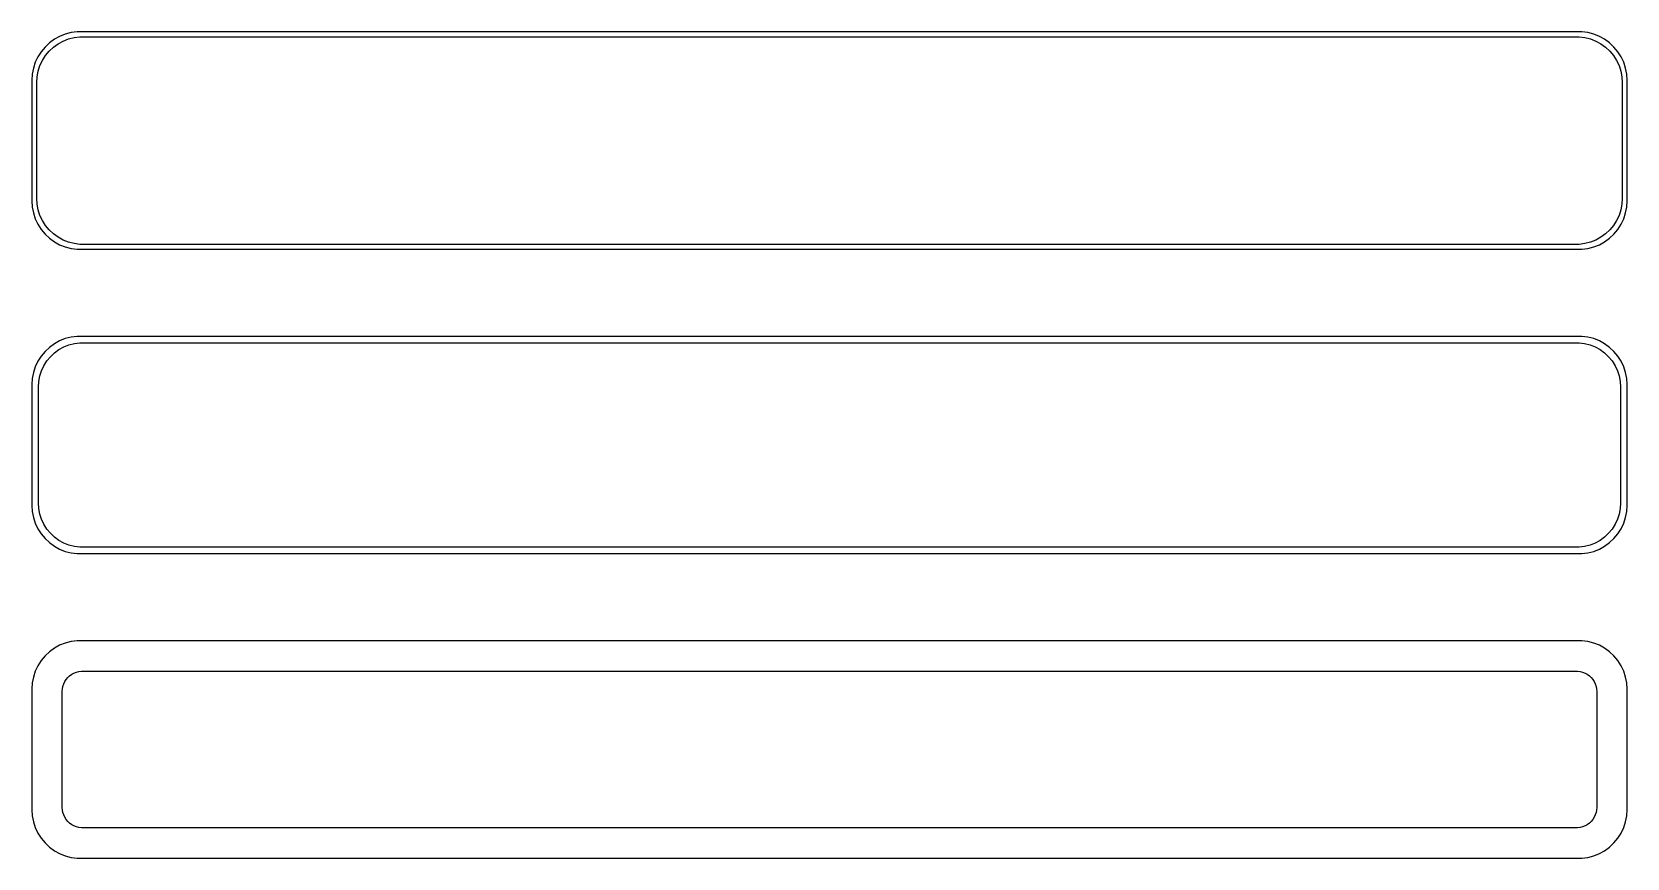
# Model space of a CAD drawing. Header units: metres. Extents: x -82 to 82, y 83 to 169.
import ezdxf

# ---------------------------------------------------------------- set-up
doc = ezdxf.new("R2010")
doc.units = ezdxf.units.M

msp = doc.modelspace()

# ---------------------------------------------------------------- linework, layer by layer
for p, q in [((-79.0451, 168.505), (-79.6289, 168.274)), ((-78.4369, 168.661), (-79.0451, 168.505)), ((-77.8139, 168.74), (-78.4369, 168.661)), ((77.8139, 168.74), (-77.8139, 168.74)), ((78.4369, 168.661), (77.8139, 168.74)), ((79.0451, 168.505), (78.4369, 168.661)), ((79.6289, 168.274), (79.0451, 168.505)), ((-81.5451, 166.689), (-81.8815, 166.159)), ((-81.1448, 167.173), (-81.5451, 166.689)), ((-80.6871, 167.603), (-81.1448, 167.173)), ((-81.0928, 166.292), (-80.7126, 166.752)), ((-80.7126, 166.752), (-80.2778, 167.16)), ((-80.1791, 167.972), (-80.6871, 167.603)), ((-80.2778, 167.16), (-79.7952, 167.511)), ((-79.6289, 168.274), (-80.1791, 167.972)), ((-79.7952, 167.511), (-79.2724, 167.798)), ((-79.2724, 167.798), (-78.7178, 168.018)), ((-78.7178, 168.018), (-78.1401, 168.166)), ((-78.1401, 168.166), (-77.5482, 168.241)), ((-77.5482, 168.241), (77.5482, 168.241)), ((77.5482, 168.241), (78.1401, 168.166)), ((78.1401, 168.166), (78.7178, 168.018)), ((78.7178, 168.018), (79.2724, 167.798)), ((79.2724, 167.798), (79.7952, 167.511)), ((80.1791, 167.972), (79.6289, 168.274)), ((79.7952, 167.511), (80.2778, 167.16)), ((80.6871, 167.603), (80.1791, 167.972)), ((80.2778, 167.16), (80.7126, 166.752)), ((81.1448, 167.173), (80.6871, 167.603)), ((80.7126, 166.752), (81.0928, 166.292)), ((81.5451, 166.689), (81.1448, 167.173)), ((81.8815, 166.159), (81.5451, 166.689)), ((-82.1489, 165.591), (-82.3429, 164.993)), ((-81.8815, 166.159), (-82.1489, 165.591)), ((-81.8508, 164.681), (-81.6664, 165.249)), ((-81.6664, 165.249), (-81.4125, 165.788)), ((-81.4125, 165.788), (-81.0928, 166.292)), ((81.0928, 166.292), (81.4125, 165.788)), ((81.4125, 165.788), (81.6664, 165.249)), ((81.6664, 165.249), (81.8508, 164.681)), ((82.1489, 165.591), (81.8815, 166.159)), ((82.3429, 164.993), (82.1489, 165.591)), ((-82.4606, 164.377), (-82.5, 163.75)), ((-82.5, 163.75), (-82.5, 151.25)), ((-82.3429, 164.993), (-82.4606, 164.377)), ((-82, 163.5), (-81.9625, 164.095)), ((-82, 151.5), (-82, 163.5)), ((-81.9625, 164.095), (-81.8508, 164.681)), ((81.8508, 164.681), (81.9625, 164.095)), ((81.9625, 164.095), (82, 163.5)), ((82, 163.5), (82, 151.5)), ((82.4606, 164.377), (82.3429, 164.993)), ((82.5, 163.75), (82.4606, 164.377)), ((82.5, 151.25), (82.5, 163.75)), ((-82.5, 151.25), (-82.4606, 150.623)), ((-82.4606, 150.623), (-82.3429, 150.007)), ((-81.9625, 150.905), (-82, 151.5)), ((-81.8508, 150.319), (-81.9625, 150.905)), ((-81.6664, 149.751), (-81.8508, 150.319)), ((81.8508, 150.319), (81.6664, 149.751)), ((81.9625, 150.905), (81.8508, 150.319)), ((82, 151.5), (81.9625, 150.905)), ((82.3429, 150.007), (82.4606, 150.623)), ((82.4606, 150.623), (82.5, 151.25)), ((-82.3429, 150.007), (-82.1489, 149.409)), ((-82.1489, 149.409), (-81.8815, 148.841)), ((-81.8815, 148.841), (-81.5451, 148.311)), ((-81.4125, 149.212), (-81.6664, 149.751)), ((-81.0928, 148.708), (-81.4125, 149.212)), ((-80.7126, 148.248), (-81.0928, 148.708)), ((81.0928, 148.708), (80.7126, 148.248)), ((81.4125, 149.212), (81.0928, 148.708)), ((81.6664, 149.751), (81.4125, 149.212)), ((81.5451, 148.311), (81.8815, 148.841)), ((81.8815, 148.841), (82.1489, 149.409)), ((82.1489, 149.409), (82.3429, 150.007)), ((-81.5451, 148.311), (-81.1448, 147.827)), ((-81.1448, 147.827), (-80.6871, 147.397)), ((-80.2778, 147.84), (-80.7126, 148.248)), ((-80.6871, 147.397), (-80.1791, 147.028)), ((-79.7952, 147.489), (-80.2778, 147.84)), ((-80.1791, 147.028), (-79.6289, 146.726)), ((-79.2724, 147.202), (-79.7952, 147.489)), ((-78.7178, 146.982), (-79.2724, 147.202)), ((-78.1401, 146.834), (-78.7178, 146.982)), ((78.7178, 146.982), (78.1401, 146.834)), ((79.2724, 147.202), (78.7178, 146.982)), ((79.7952, 147.489), (79.2724, 147.202)), ((79.6289, 146.726), (80.1791, 147.028)), ((80.2778, 147.84), (79.7952, 147.489)), ((80.1791, 147.028), (80.6871, 147.397)), ((80.7126, 148.248), (80.2778, 147.84)), ((80.6871, 147.397), (81.1448, 147.827)), ((81.1448, 147.827), (81.5451, 148.311)), ((-79.6289, 146.726), (-79.0451, 146.495)), ((-79.0451, 146.495), (-78.4369, 146.339)), ((-78.4369, 146.339), (-77.8139, 146.26)), ((-77.5482, 146.759), (-78.1401, 146.834)), ((-77.8139, 146.26), (77.8139, 146.26)), ((77.5482, 146.759), (-77.5482, 146.759)), ((78.1401, 146.834), (77.5482, 146.759)), ((77.8139, 146.26), (78.4369, 146.339)), ((78.4369, 146.339), (79.0451, 146.495)), ((79.0451, 146.495), (79.6289, 146.726)), ((-79.0451, 137.005), (-79.6289, 136.774)), ((-78.4369, 137.161), (-79.0451, 137.005)), ((-77.8139, 137.24), (-78.4369, 137.161)), ((77.8139, 137.24), (-77.8139, 137.24)), ((78.4369, 137.161), (77.8139, 137.24)), ((79.0451, 137.005), (78.4369, 137.161)), ((79.6289, 136.774), (79.0451, 137.005)), ((-81.1448, 135.673), (-81.5451, 135.189)), ((-80.6871, 136.103), (-81.1448, 135.673)), ((-80.1791, 136.472), (-80.6871, 136.103)), ((-80.5875, 135.134), (-80.1684, 135.528)), ((-79.6289, 136.774), (-80.1791, 136.472)), ((-80.1684, 135.528), (-79.7032, 135.866)), ((-79.7032, 135.866), (-79.1994, 136.143)), ((-79.1994, 136.143), (-78.6648, 136.354)), ((-78.6648, 136.354), (-78.1079, 136.497)), ((-78.1079, 136.497), (-77.5375, 136.569)), ((-77.5375, 136.569), (77.5375, 136.569)), ((77.5375, 136.569), (78.1079, 136.497)), ((78.1079, 136.497), (78.6648, 136.354)), ((78.6648, 136.354), (79.1994, 136.143)), ((79.1994, 136.143), (79.7032, 135.866)), ((80.1791, 136.472), (79.6289, 136.774)), ((79.7032, 135.866), (80.1684, 135.528)), ((80.1684, 135.528), (80.5875, 135.134)), ((80.6871, 136.103), (80.1791, 136.472)), ((81.1448, 135.673), (80.6871, 136.103)), ((81.5451, 135.189), (81.1448, 135.673)), ((-82.1489, 134.091), (-82.3429, 133.493)), ((-81.8815, 134.659), (-82.1489, 134.091)), ((-81.5451, 135.189), (-81.8815, 134.659)), ((-81.6846, 133.139), (-81.5069, 133.685)), ((-81.5069, 133.685), (-81.2621, 134.206)), ((-81.2621, 134.206), (-80.954, 134.691)), ((-80.954, 134.691), (-80.5875, 135.134)), ((80.5875, 135.134), (80.954, 134.691)), ((80.954, 134.691), (81.2621, 134.206)), ((81.2621, 134.206), (81.5069, 133.685)), ((81.5069, 133.685), (81.6846, 133.139)), ((81.8815, 134.659), (81.5451, 135.189)), ((82.1489, 134.091), (81.8815, 134.659)), ((82.3429, 133.493), (82.1489, 134.091)), ((-82.4606, 132.877), (-82.5, 132.25)), ((-82.5, 132.25), (-82.5, 119.75)), ((-82.3429, 133.493), (-82.4606, 132.877)), ((-81.8284, 132), (-81.7923, 132.574)), ((-81.8284, 120), (-81.8284, 132)), ((-81.7923, 132.574), (-81.6846, 133.139)), ((81.6846, 133.139), (81.7923, 132.574)), ((81.7923, 132.574), (81.8284, 132)), ((81.8284, 132), (81.8284, 120)), ((82.4606, 132.877), (82.3429, 133.493)), ((82.5, 132.25), (82.4606, 132.877)), ((82.5, 119.75), (82.5, 132.25)), ((-82.5, 119.75), (-82.4606, 119.123)), ((-82.4606, 119.123), (-82.3429, 118.507)), ((-81.7923, 119.426), (-81.8284, 120)), ((-81.6846, 118.861), (-81.7923, 119.426)), ((-81.5069, 118.315), (-81.6846, 118.861)), ((81.6846, 118.861), (81.5069, 118.315)), ((81.7923, 119.426), (81.6846, 118.861)), ((81.8284, 120), (81.7923, 119.426)), ((82.3429, 118.507), (82.4606, 119.123)), ((82.4606, 119.123), (82.5, 119.75)), ((-82.3429, 118.507), (-82.1489, 117.909)), ((-82.1489, 117.909), (-81.8815, 117.341)), ((-81.8815, 117.341), (-81.5451, 116.811)), ((-81.2621, 117.794), (-81.5069, 118.315)), ((-80.954, 117.309), (-81.2621, 117.794)), ((-80.5875, 116.866), (-80.954, 117.309)), ((80.954, 117.309), (80.5875, 116.866)), ((81.2621, 117.794), (80.954, 117.309)), ((81.5069, 118.315), (81.2621, 117.794)), ((81.5451, 116.811), (81.8815, 117.341)), ((81.8815, 117.341), (82.1489, 117.909)), ((82.1489, 117.909), (82.3429, 118.507)), ((-81.5451, 116.811), (-81.1448, 116.327)), ((-81.1448, 116.327), (-80.6871, 115.897)), ((-80.6871, 115.897), (-80.1791, 115.528)), ((-80.1684, 116.472), (-80.5875, 116.866)), ((-80.1791, 115.528), (-79.6289, 115.226)), ((-79.7032, 116.134), (-80.1684, 116.472)), ((-79.1994, 115.857), (-79.7032, 116.134)), ((-78.6648, 115.646), (-79.1994, 115.857)), ((-78.1079, 115.503), (-78.6648, 115.646)), ((-77.5375, 115.431), (-78.1079, 115.503)), ((78.1079, 115.503), (77.5375, 115.431)), ((78.6648, 115.646), (78.1079, 115.503)), ((79.1994, 115.857), (78.6648, 115.646)), ((79.7032, 116.134), (79.1994, 115.857)), ((79.6289, 115.226), (80.1791, 115.528)), ((80.1684, 116.472), (79.7032, 116.134)), ((80.5875, 116.866), (80.1684, 116.472)), ((80.1791, 115.528), (80.6871, 115.897)), ((80.6871, 115.897), (81.1448, 116.327)), ((81.1448, 116.327), (81.5451, 116.811)), ((-79.6289, 115.226), (-79.0451, 114.995)), ((-79.0451, 114.995), (-78.4369, 114.839)), ((-78.4369, 114.839), (-77.8139, 114.76)), ((-77.8139, 114.76), (77.8139, 114.76)), ((77.5375, 115.431), (-77.5375, 115.431)), ((77.8139, 114.76), (78.4369, 114.839)), ((78.4369, 114.839), (79.0451, 114.995)), ((79.0451, 114.995), (79.6289, 115.226)), ((-78.4369, 105.661), (-79.0451, 105.505)), ((-77.8139, 105.74), (-78.4369, 105.661)), ((77.8139, 105.74), (-77.8139, 105.74)), ((78.4369, 105.661), (77.8139, 105.74)), ((79.0451, 105.505), (78.4369, 105.661)), ((-81.1448, 104.173), (-81.5451, 103.689)), ((-80.6871, 104.603), (-81.1448, 104.173)), ((-80.1791, 104.972), (-80.6871, 104.603)), ((-79.6289, 105.274), (-80.1791, 104.972)), ((-79.0451, 105.505), (-79.6289, 105.274)), ((79.6289, 105.274), (79.0451, 105.505)), ((80.1791, 104.972), (79.6289, 105.274)), ((80.6871, 104.603), (80.1791, 104.972)), ((81.1448, 104.173), (80.6871, 104.603)), ((81.5451, 103.689), (81.1448, 104.173)), ((-82.1489, 102.591), (-82.3429, 101.993)), ((-81.8815, 103.159), (-82.1489, 102.591)), ((-81.5451, 103.689), (-81.8815, 103.159)), ((-78.3804, 102.281), (-78.1482, 102.409)), ((-78.1482, 102.409), (-77.9019, 102.506)), ((-77.9019, 102.506), (-77.6453, 102.572)), ((-77.6453, 102.572), (-77.3825, 102.605)), ((-77.3825, 102.605), (77.3825, 102.605)), ((77.3825, 102.605), (77.6453, 102.572)), ((77.6453, 102.572), (77.9019, 102.506)), ((77.9019, 102.506), (78.1482, 102.409)), ((78.1482, 102.409), (78.3804, 102.281)), ((81.8815, 103.159), (81.5451, 103.689)), ((82.1489, 102.591), (81.8815, 103.159)), ((82.3429, 101.993), (82.1489, 102.591)), ((-82.4606, 101.377), (-82.5, 100.75)), ((-82.5, 100.75), (-82.5, 88.25)), ((-82.3429, 101.993), (-82.4606, 101.377)), ((-79.3596, 100.5), (-79.343, 100.764)), ((-79.343, 100.764), (-79.2934, 101.025)), ((-79.2934, 101.025), (-79.2115, 101.277)), ((-79.2115, 101.277), (-79.0987, 101.516)), ((-79.0987, 101.516), (-78.9567, 101.74)), ((-78.9567, 101.74), (-78.7879, 101.944)), ((-78.7879, 101.944), (-78.5947, 102.125)), ((-78.5947, 102.125), (-78.3804, 102.281)), ((78.3804, 102.281), (78.5947, 102.125)), ((78.5947, 102.125), (78.7879, 101.944)), ((78.7879, 101.944), (78.9567, 101.74)), ((78.9567, 101.74), (79.0987, 101.516)), ((79.0987, 101.516), (79.2115, 101.277)), ((79.2115, 101.277), (79.2934, 101.025)), ((79.2934, 101.025), (79.343, 100.764)), ((79.343, 100.764), (79.3596, 100.5)), ((82.4606, 101.377), (82.3429, 101.993)), ((82.5, 100.75), (82.4606, 101.377)), ((82.5, 88.25), (82.5, 100.75)), ((-79.3596, 88.5), (-79.3596, 100.5)), ((79.3596, 100.5), (79.3596, 88.5)), ((-82.5, 88.25), (-82.4606, 87.6233)), ((-82.4606, 87.6233), (-82.3429, 87.0066)), ((-79.343, 88.2356), (-79.3596, 88.5)), ((-79.2934, 87.9754), (-79.343, 88.2356)), ((-79.2115, 87.7234), (-79.2934, 87.9754)), ((-79.0987, 87.4837), (-79.2115, 87.7234)), ((-78.9567, 87.26), (-79.0987, 87.4837)), ((79.0987, 87.4837), (78.9567, 87.26)), ((79.2115, 87.7234), (79.0987, 87.4837)), ((79.2934, 87.9754), (79.2115, 87.7234)), ((79.343, 88.2356), (79.2934, 87.9754)), ((79.3596, 88.5), (79.343, 88.2356)), ((82.3429, 87.0066), (82.4606, 87.6233)), ((82.4606, 87.6233), (82.5, 88.25)), ((-82.3429, 87.0066), (-82.1489, 86.4094)), ((-82.1489, 86.4094), (-81.8815, 85.8412)), ((-81.8815, 85.8412), (-81.5451, 85.3111)), ((-78.7879, 87.0559), (-78.9567, 87.26)), ((-78.5947, 86.8745), (-78.7879, 87.0559)), ((-78.3804, 86.7188), (-78.5947, 86.8745)), ((-78.1482, 86.5912), (-78.3804, 86.7188)), ((-77.9019, 86.4936), (-78.1482, 86.5912)), ((-77.6453, 86.4277), (-77.9019, 86.4936)), ((-77.3825, 86.3945), (-77.6453, 86.4277)), ((77.3825, 86.3945), (-77.3825, 86.3945)), ((77.6453, 86.4277), (77.3825, 86.3945)), ((77.9019, 86.4936), (77.6453, 86.4277)), ((78.1482, 86.5912), (77.9019, 86.4936)), ((78.3804, 86.7188), (78.1482, 86.5912)), ((78.5947, 86.8745), (78.3804, 86.7188)), ((78.7879, 87.0559), (78.5947, 86.8745)), ((78.9567, 87.26), (78.7879, 87.0559)), ((81.5451, 85.3111), (81.8815, 85.8412)), ((81.8815, 85.8412), (82.1489, 86.4094)), ((82.1489, 86.4094), (82.3429, 87.0066)), ((-81.5451, 85.3111), (-81.1448, 84.8273)), ((-81.1448, 84.8273), (-80.6871, 84.3974)), ((-80.6871, 84.3974), (-80.1791, 84.0284)), ((80.1791, 84.0284), (80.6871, 84.3974)), ((80.6871, 84.3974), (81.1448, 84.8273)), ((81.1448, 84.8273), (81.5451, 85.3111)), ((-80.1791, 84.0284), (-79.6289, 83.7259)), ((-79.6289, 83.7259), (-79.0451, 83.4947)), ((-79.0451, 83.4947), (-78.4369, 83.3386)), ((-78.4369, 83.3386), (-77.8139, 83.2599)), ((-77.8139, 83.2599), (77.8139, 83.2599)), ((77.8139, 83.2599), (78.4369, 83.3386)), ((78.4369, 83.3386), (79.0451, 83.4947)), ((79.0451, 83.4947), (79.6289, 83.7259)), ((79.6289, 83.7259), (80.1791, 84.0284))]:
    msp.add_line(p, q)

doc.saveas('drawing.dxf')
